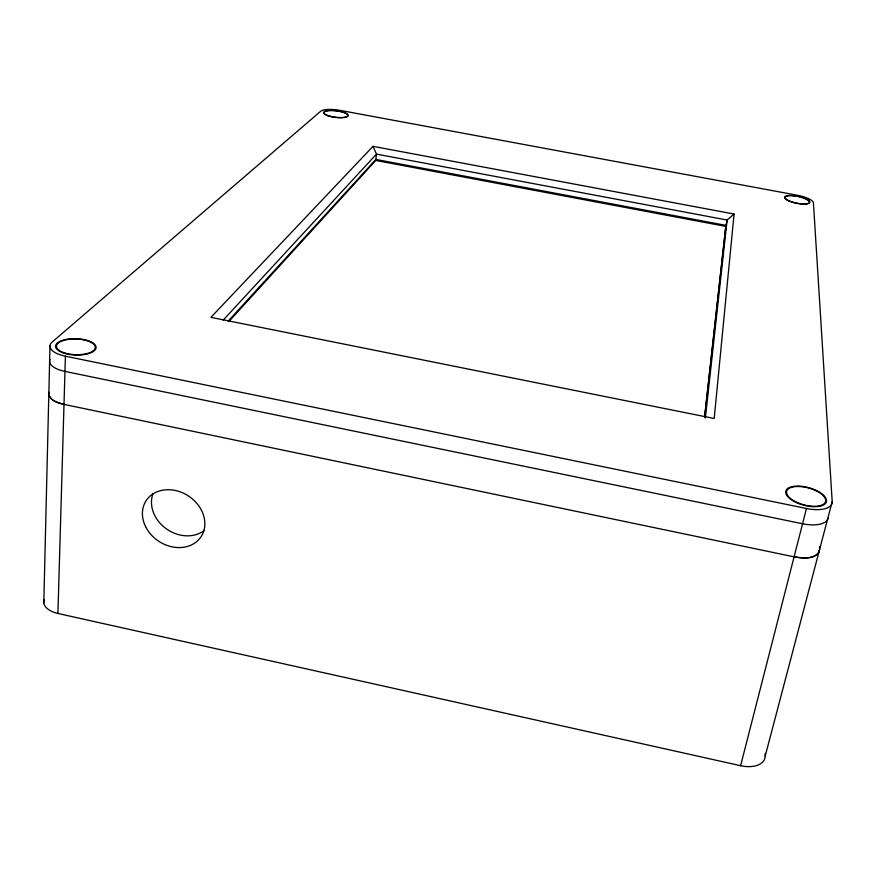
<?xml version="1.0" encoding="UTF-8"?>
<svg xmlns="http://www.w3.org/2000/svg" width="876" height="876" viewBox="0 0 876 876"><rect width="100%" height="100%" fill="white"/><g stroke="black" fill="none" stroke-linecap="round" stroke-linejoin="round"><path stroke-width="1.31" d="M44.041 599.666A23.98 12.987 -1.5 0 0 57.915 613.463L740.614 765.701A24.747 14.377 17.9 0 0 765.197 756.087L765.241 753.349M43.8 603.071L49.987 345.834M57.915 613.463L65.404 356.182A25.853 10.446 1.9 0 1 52.297 341.925L320.715 111.219A15.888 4.292 6.9 0 1 340.03 110.365L797.094 195.184A16.48 4.533 11.5 0 1 813.421 202.783L832.2 501.62L819.618 549.405C817.45 560.224 802.252 558.231 794.083 556.851L64.003 404.394C58.079 402.916 47.753 400.255 49.144 392.262L48.815 393.685M734.077 214.04L714.192 418.487L210.919 317.353L373.023 146.336L734.077 214.04L727.124 220.029L725.974 225.373L704.731 416.866M705.366 417.972L727.124 220.029L376.472 154.11L373.023 146.336M704.589 416.834L725.766 226.391L375.76 160.45L228.954 321.459M228.187 321.098L375.87 159.432L376.472 154.11L223.161 320.156M819.367 550.446L818.885 552.526C812.928 559.611 802.241 558.078 794.083 556.851M740.614 765.701L806.467 508.507A26.773 11.651 14.8 0 0 832.2 501.62M765.197 756.087L819.268 550.73M375.87 159.432L725.974 225.373M65.404 356.182L806.467 508.507M64.003 404.394C58.363 402.883 51.312 401.12 48.914 395.131M819.498 546.679L819.618 549.405M828.094 518.274A26.652 11.826 14.9 0 1 802.558 523.771L64.966 371.402A25.743 10.611 1.7 0 1 49.954 359.554M204.469 530.308A32.379 26.817 33.4 0 1 166.451 528.896A32.379 26.817 33.4 0 1 152.95 493.878M788.433 200.746A12.91 3.548 11.5 0 0 809.533 203.002A12.91 3.548 11.5 0 0 793.776 195.676A12.91 3.548 11.5 0 0 788.433 200.746M327.197 115.501A12.439 3.362 6.9 0 0 347.86 116.267A12.439 3.362 6.9 0 0 332.672 110.442A12.439 3.362 6.9 0 0 327.197 115.501M62.295 352.557A20.258 8.18 1.9 0 0 95.659 349.119A20.258 8.18 1.9 0 0 69.631 338.892A20.258 8.18 1.9 0 0 62.295 352.557M790.141 498.849A20.98 9.121 14.8 0 0 825.115 503.853A20.98 9.121 14.8 0 0 803.128 486.498A20.98 9.121 14.8 0 0 790.141 498.849M145.613 526.673A32.85 27.079 33.3 0 0 199.586 538.696A32.85 27.079 33.3 0 0 175.682 490.549A32.85 27.079 33.3 0 0 145.613 526.673M327.887 115.566A11.925 3.219 6.9 0 0 347.465 116.059A11.925 3.219 6.9 0 0 332.365 110.573A11.925 3.219 6.9 0 0 327.887 115.566M789.145 200.856A12.373 3.394 11.5 0 0 809.117 202.75A12.373 3.394 11.5 0 0 793.47 195.797A12.373 3.394 11.5 0 0 789.145 200.856M793.207 500.404A20.093 8.738 14.8 0 0 825.302 502.2A20.093 8.738 14.8 0 0 799.876 486.563A20.093 8.738 14.8 0 0 793.207 500.404M64.517 352.897A19.403 7.84 1.9 0 0 95.166 348.177A19.403 7.84 1.9 0 0 67.912 339.472A19.403 7.84 1.9 0 0 64.517 352.897"/></g></svg>
